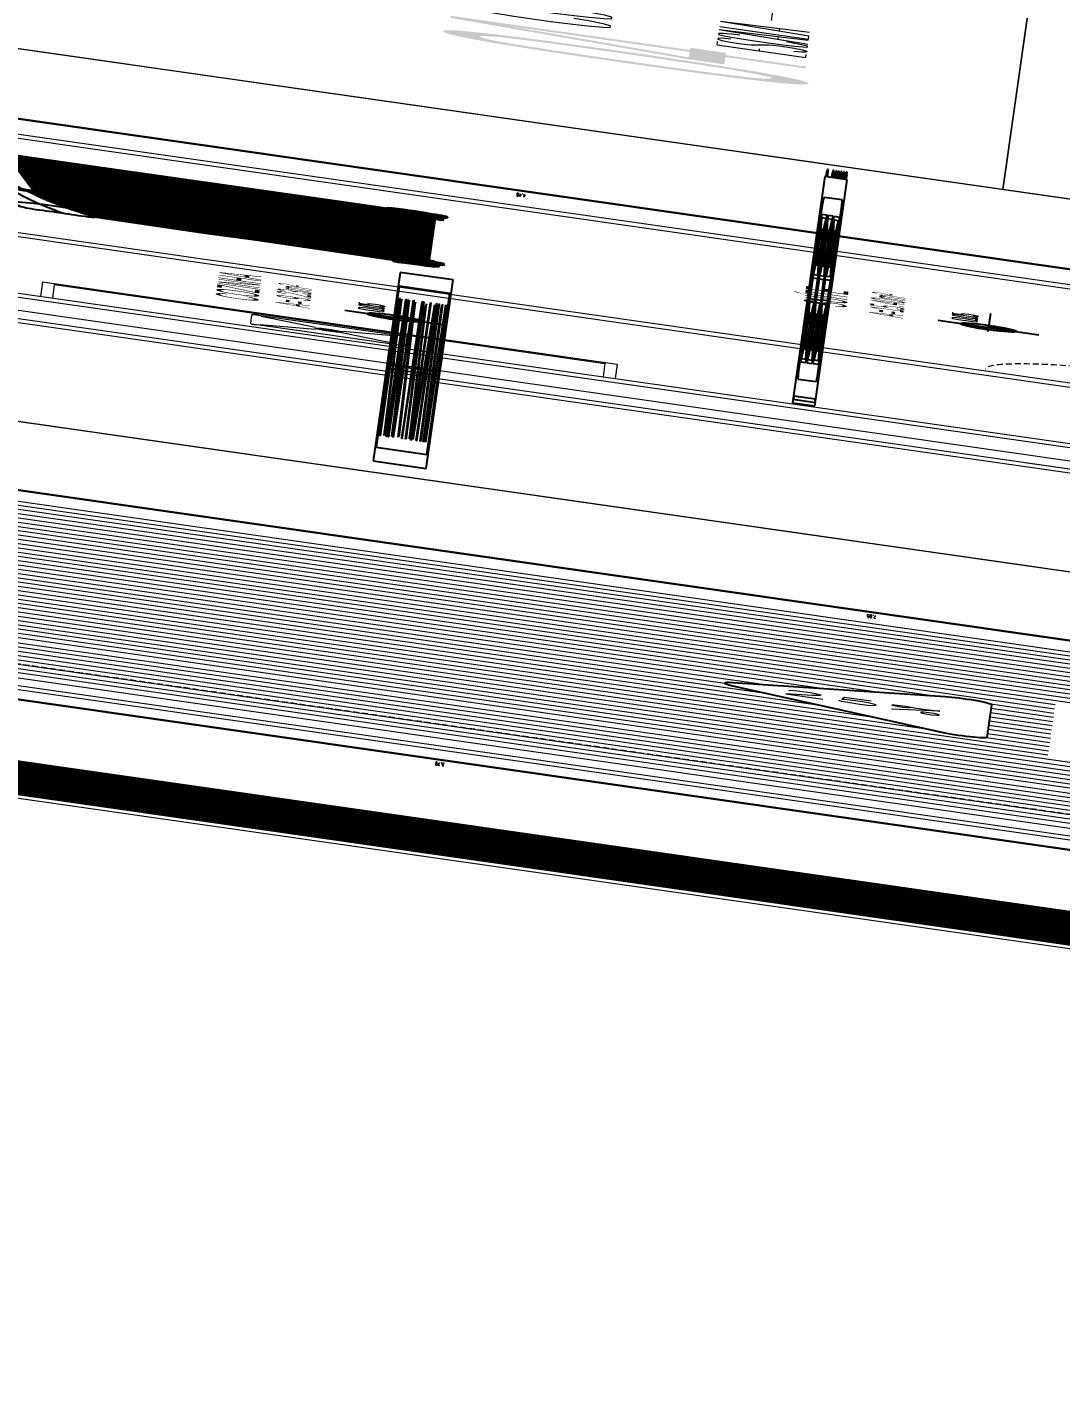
# Model space of a CAD drawing. Header units: millimetres. Extents: x -361192058 to 101130107379, y -14071650034 to 19218552450.
# Drawn here: x -134930.9 to -134753.4, y 43695.2 to 43928.4 of the extents above; entities that cross this region are included whole.
import ezdxf
from ezdxf.enums import TextEntityAlignment as Align

# ---------------------------------------------------------------- set-up
doc = ezdxf.new("R2010")
doc.units = ezdxf.units.MM
doc.header["$LTSCALE"] = 0.5
doc.linetypes.add('HIDDEN2', pattern=[0.1875, 0.125, -0.0625])
for name, color, linetype in [('02', 2, 'Continuous'), ('ARCO', 7, 'HIDDEN2'), ('DIVERSOS', 4, 'Continuous'), ('ESQUADRIAS', 3, 'Continuous'), ('HATCH', 8, 'Continuous'), ('MOBIL-I', 251, 'Continuous'), ('parede', 2, 'Continuous'), ('TEXTO2', 3, 'Continuous'), ('TXT_0', 7, 'Continuous')]:
    doc.layers.add(name, color=color, linetype=linetype)
for name, color, linetype, lineweight in [('E-TXT-G', 3, 'Continuous', 30), ('E-TXT-W', 7, 'Continuous', 15), ('E-TXT-Y', 2, 'Continuous', 40)]:
    doc.layers.add(name, color=color, linetype=linetype, lineweight=lineweight)
doc.styles.add('ADITIVOCAD', font='ROMANS.shx')
doc.styles.add('REG140', font='romans.shx', dxfattribs={"width": 0.8, "height": 0.35})
doc.styles.add('REG80', font='romans.shx', dxfattribs={"width": 0.8, "height": 0.1})
doc.styles.add('SANSSERIF', font='sas_____.pfb', dxfattribs={"height": 1})
doc.styles.add('SANSSERIF2', font='sanssb__.ttf', dxfattribs={"width": 0.8})
doc.styles.get("Standard").update_dxf_attribs({"font": 'txt.shx', "height": 0.12})
doc.dimstyles.new('ESCALA50', dxfattribs={"dimtxt": 0.1, "dimasz": 0.06, "dimexe": 0.18, "dimexo": 0.06, "dimgap": 0.1, "dimtad": 1, "dimzin": 4, "dimdsep": 46, "dimtxsty": 'Standard', "dimblk1": 'BOLA', "dimblk2": 'BOLA', "dimsah": 1, "dimcen": -0.06, "dimse1": 1, "dimse2": 1, "dimclrd": 7, "dimclrt": 3, "dimadec": 0, "dimazin": 0, "dimtfac": 1, "dimtix": 1, "dimtmove": 0, "dimatfit": 3, "dimldrblk": 'BOLA', "dimfxl": 0, "dimtolj": 1, "dimtzin": 4, "dimarcsym": 0})

# ---------------------------------------------------------------- blocks, each defined once
blk = doc.blocks.new('ADC_SETA3')
blk.add_lwpolyline([(-0.3034, 0), (0.3034, 0, 0.668179), (0.3317, 0.0683), (0.0283, 0.3746, 0.414214), (-0.0283, 0.3746), (-0.3317, 0.0683, 0.668179), (-0.3034, 0), (-0.3034, 0)], format="xyb")
blk = doc.blocks.new('BOLA')
for p, q in [((0, -1.435), (0, 1.435)), ((-1.435, 0), (1.435, 0))]:
    blk.add_line(p, q)
blk.add_circle((0, 0), 0.452)
blk = doc.blocks.new('*D852')
at = {"layer": 'Defpoints', "color": 0, "transparency": 16777216}
for p in [(4671.6614, 2434.243), (4672.2249, 2434.243), (4671.6614, 2427.193)]:
    blk.add_point(p, dxfattribs=at)
at = {"layer": 'DIVERSOS', "color": 7, "lineweight": -2, "transparency": 16777216}
blk.add_line((4672.2249, 2427.253), (4672.2249, 2434.183), dxfattribs=at)
at = {"layer": 'DIVERSOS', "color": 7, "lineweight": -2, "transparency": 16777216, "xscale": 0.06, "yscale": 0.06, "zscale": 0.06}
for p, rotation in [((4672.2249, 2434.243), 90), ((4672.2249, 2427.193), 270)]:
    blk.add_blockref('BOLA', p, dxfattribs=dict(at, rotation=rotation))
at = {"layer": 'DIVERSOS', "color": 3, "lineweight": 18, "transparency": 16777216, "insert": (4672.0649, 2430.718), "char_height": 0.12, "attachment_point": 5, "rotation": 90}
blk.add_mtext('\\A1;7.05', dxfattribs=at)
blk = doc.blocks.new('*D858')
at = {"layer": 'Defpoints', "color": 0, "transparency": 16777216}
for p in [(4664.4563, 2434.743), (4665.2614, 2434.743), (4665.2614, 2429.043)]:
    blk.add_point(p, dxfattribs=at)
at = {"layer": 'DIVERSOS', "color": 7, "lineweight": -2, "transparency": 16777216}
blk.add_line((4664.4563, 2429.103), (4664.4563, 2434.683), dxfattribs=at)
at = {"layer": 'DIVERSOS', "color": 7, "lineweight": -2, "transparency": 16777216, "xscale": 0.06, "yscale": 0.06, "zscale": 0.06}
for p, rotation in [((4664.4563, 2434.743), 90), ((4664.4563, 2429.043), 270)]:
    blk.add_blockref('BOLA', p, dxfattribs=dict(at, rotation=rotation))
at = {"layer": 'DIVERSOS', "color": 3, "lineweight": 18, "transparency": 16777216, "insert": (4664.2963, 2431.893), "char_height": 0.12, "attachment_point": 5, "rotation": 90}
blk.add_mtext('\\A1;5.70', dxfattribs=at)
blk = doc.blocks.new('IND_DES')
at = {"layer": 'E-TXT-W'}
blk.add_line((0.0269, -0.2428), (0.1984, -0.2428), dxfattribs=at)
at = {"layer": 'E-TXT-G', "style": 'REG80', "width": 0.8}
for s, p in [('ESCALA', (-0.4463, -0.2864)), ('1', (0.2426, -0.2864)), (':', (0.3988, -0.2706))]:
    blk.add_text(s, height=0.1, dxfattribs=at).set_placement(p)
blk.add_attdef('ESCALA', (0.4897, -0.2812), '', height=0.1, dxfattribs=at)
at = {"layer": 'E-TXT-W', "style": 'SANSSERIF2', "width": 0.6}
blk.add_attdef('00', text='', height=0.4, dxfattribs=at).set_placement((-0.7083, -0.2881), align=Align.CENTER)
at = {"layer": 'E-TXT-Y', "style": 'REG140', "width": 0.8}
for tag, p in [('PROJETO', (-0.4563, 0.1829)), ('DESENHO', (-0.4582, -0.0658))]:
    blk.add_attdef(tag, p, '', height=0.175, dxfattribs=at)
blk = doc.blocks.new('ADC_G_ROUPA1')
for p, q in [((2, 0.55), (0, 0.55)), ((0, 0.55), (0, 0)), ((2, 0), (2, 0.55)), ((1.96, 0.51), (0.04, 0.51)), ((0.04, 0.51), (0.04, 0.04)), ((0.1122, 0.078), (0.1615, 0.4749)), ((0.142, 0.0743), (0.1913, 0.4712)), ((0.1913, 0.4712), (0.1615, 0.4749)), ((0.2176, 0.473), (0.2475, 0.4754)), ((0.2176, 0.473), (0.2497, 0.0742)), ((0.2475, 0.4754), (0.2796, 0.0766)), ((0.3293, 0.472), (0.3591, 0.4752)), ((0.3293, 0.472), (0.3722, 0.0743)), ((0.3591, 0.4752), (0.402, 0.0775)), ((0.4817, 0.4754), (0.4537, 0.0764)), ((0.4817, 0.4754), (0.5116, 0.4733)), ((0.5116, 0.4733), (0.4837, 0.0743)), ((0.627, 0.4722), (0.5179, 0.0874)), ((0.627, 0.4722), (0.6559, 0.464)), ((0.6858, 0.475), (0.6858, 0.075)), ((0.6858, 0.475), (0.7158, 0.475)), ((0.7158, 0.475), (0.7158, 0.075)), ((0.7427, 0.4641), (0.7715, 0.4722)), ((0.7715, 0.4722), (0.8803, 0.0873)), ((0.8867, 0.4694), (0.9163, 0.4743)), ((0.9163, 0.4743), (0.9824, 0.0798)), ((1.0382, 0.4753), (1.0009, 0.077)), ((1.068, 0.4725), (1.0308, 0.0742)), ((1.0382, 0.4753), (1.068, 0.4725)), ((1.1662, 0.4641), (1.195, 0.4722)), ((1.195, 0.4722), (1.3038, 0.0873)), ((1.3701, 0.4753), (1.3328, 0.077)), ((1.3999, 0.4725), (1.3627, 0.0742)), ((1.3701, 0.4753), (1.3999, 0.4725)), ((1.4107, 0.4656), (1.4399, 0.4725)), ((1.4399, 0.4725), (1.5317, 0.0832)), ((1.5477, 0.475), (1.5477, 0.075)), ((1.5477, 0.475), (1.5777, 0.475)), ((1.5777, 0.475), (1.5777, 0.075)), ((1.619, 0.475), (1.619, 0.075)), ((1.619, 0.475), (1.649, 0.475)), ((1.649, 0.475), (1.649, 0.075)), ((1.7026, 0.4656), (1.7318, 0.4725)), ((1.7318, 0.4725), (1.8237, 0.0832)), ((1.8633, 0.475), (1.8633, 0.075)), ((1.8633, 0.475), (1.8933, 0.475)), ((1.8933, 0.475), (1.8933, 0.075)), ((1.96, 0.04), (1.96, 0.51)), ((0.6559, 0.464), (0.5468, 0.0792)), ((0.7427, 0.4641), (0.8514, 0.0791)), ((0.8867, 0.4694), (0.9528, 0.0749)), ((1.1662, 0.4641), (1.2749, 0.0791)), ((1.4107, 0.4656), (1.5025, 0.0763)), ((1.7026, 0.4656), (1.7945, 0.0763)), ((0.04, 0.28), (1.96, 0.28)), ((0.1511, 0.2898), (0.1474, 0.2601)), ((0.1511, 0.2898), (0.1561, 0.2892)), ((0.1561, 0.2892), (0.1524, 0.2595)), ((0.2449, 0.2894), (0.2499, 0.2898)), ((0.2473, 0.2597), (0.2449, 0.2894)), ((0.2523, 0.2601), (0.2499, 0.2898)), ((0.3616, 0.2893), (0.3665, 0.2898)), ((0.3648, 0.2596), (0.3616, 0.2893)), ((0.3697, 0.2601), (0.3665, 0.2898)), ((0.4791, 0.2601), (0.4812, 0.2899)), ((0.4812, 0.2899), (0.4862, 0.2895)), ((0.4841, 0.2597), (0.4862, 0.2895)), ((0.5804, 0.262), (0.5885, 0.2907)), ((0.5852, 0.2606), (0.5933, 0.2893)), ((0.5885, 0.2907), (0.5933, 0.2893)), ((0.6983, 0.26), (0.6983, 0.2899)), ((0.6983, 0.2899), (0.7033, 0.2899)), ((0.7033, 0.26), (0.7033, 0.2899)), ((0.805, 0.2893), (0.8098, 0.2907)), ((0.8131, 0.2606), (0.805, 0.2893)), ((0.818, 0.2619), (0.8098, 0.2907)), ((0.9296, 0.2889), (0.9346, 0.2897)), ((0.9346, 0.2594), (0.9296, 0.2889)), ((0.9395, 0.2602), (0.9346, 0.2897)), ((1.0306, 0.2601), (1.0334, 0.2898)), ((1.0334, 0.2898), (1.0384, 0.2894)), ((1.0356, 0.2596), (1.0384, 0.2894)), ((1.2285, 0.2893), (1.2333, 0.2907)), ((1.2366, 0.2606), (1.2285, 0.2893)), ((1.2415, 0.2619), (1.2333, 0.2907)), ((1.3625, 0.2601), (1.3653, 0.2898)), ((1.3653, 0.2898), (1.3703, 0.2894)), ((1.3675, 0.2596), (1.3703, 0.2894)), ((1.4653, 0.2883), (1.4702, 0.2895)), ((1.4722, 0.2593), (1.4653, 0.2883)), ((1.4771, 0.2604), (1.4702, 0.2895)), ((1.5602, 0.26), (1.5602, 0.2899)), ((1.5602, 0.2899), (1.5652, 0.2899)), ((1.5652, 0.26), (1.5652, 0.2899)), ((1.6315, 0.26), (1.6315, 0.2899)), ((1.6315, 0.2899), (1.6365, 0.2899)), ((1.6365, 0.26), (1.6365, 0.2899)), ((1.7573, 0.2883), (1.7622, 0.2895)), ((1.7642, 0.2593), (1.7573, 0.2883)), ((1.769, 0.2604), (1.7622, 0.2895)), ((1.8758, 0.26), (1.8758, 0.2899)), ((1.8758, 0.2899), (1.8808, 0.2899)), ((1.8808, 0.26), (1.8808, 0.2899)), ((0.04, 0.27), (1.96, 0.27)), ((0.1524, 0.2595), (0.1474, 0.2601)), ((0.2523, 0.2601), (0.2473, 0.2597)), ((0.3697, 0.2601), (0.3648, 0.2596)), ((0.4841, 0.2597), (0.4791, 0.2601)), ((0.5852, 0.2606), (0.5804, 0.262)), ((0.7033, 0.26), (0.6983, 0.26)), ((0.818, 0.2619), (0.8131, 0.2606)), ((0.9395, 0.2602), (0.9346, 0.2594)), ((1.0356, 0.2596), (1.0306, 0.2601)), ((1.2415, 0.2619), (1.2366, 0.2606)), ((1.3675, 0.2596), (1.3625, 0.2601)), ((1.4771, 0.2604), (1.4722, 0.2593)), ((1.5652, 0.26), (1.5602, 0.26)), ((1.6365, 0.26), (1.6315, 0.26)), ((1.769, 0.2604), (1.7642, 0.2593)), ((1.8808, 0.26), (1.8758, 0.26)), ((0.5179, 0.0874), (0.5468, 0.0792)), ((0.8514, 0.0791), (0.8803, 0.0873)), ((0.9528, 0.0749), (0.9824, 0.0798)), ((1.2749, 0.0791), (1.3038, 0.0873)), ((1.5025, 0.0763), (1.5317, 0.0832)), ((1.7945, 0.0763), (1.8237, 0.0832)), ((0.04, 0.04), (1.96, 0.04)), ((0.142, 0.0743), (0.1122, 0.078)), ((0.2497, 0.0742), (0.2796, 0.0766)), ((0.3722, 0.0743), (0.402, 0.0775)), ((0.4537, 0.0764), (0.4837, 0.0743)), ((0.6858, 0.075), (0.7158, 0.075)), ((1.0009, 0.077), (1.0308, 0.0742)), ((1.3328, 0.077), (1.3627, 0.0742)), ((1.5477, 0.075), (1.5777, 0.075)), ((1.619, 0.075), (1.649, 0.075)), ((1.8633, 0.075), (1.8933, 0.075)), ((0, 0), (2, 0))]:
    blk.add_line(p, q)
blk = doc.blocks.new('A2')
at = {"color": 8}
for p, q in [((0.495, -2), (0.495, -0.7582)), ((0.545, -2), (0.545, -0.7544)), ((0.595, -2), (0.595, -0.7505)), ((0.645, -2), (0.645, -0.7467)), ((0.695, -2), (0.695, -0.7429)), ((0.745, -2), (0.745, -0.7391)), ((0.795, -1.985), (0.795, -0.7352)), ((0.845, -2.0217), (0.845, -0.7314)), ((0.895, -2.027), (0.895, -0.7276)), ((-0.005, -2), (-0.005, -0.7964)), ((0.045, -2), (0.045, -0.7926)), ((0.095, -2), (0.095, -0.7888)), ((0.145, -2), (0.145, -0.7849)), ((0.195, -2), (0.195, -0.7811)), ((0.245, -2), (0.245, -0.7773)), ((0.295, -2), (0.295, -0.7735)), ((0.345, -2), (0.345, -0.7697)), ((0.395, -2), (0.395, -0.7658)), ((0.445, -2), (0.445, -0.762)), ((0.945, -2.0358), (0.945, -0.7964)), ((-0.455, -2), (-0.455, -0.8308)), ((-0.43, -1.1361), (-0.43, -0.8308)), ((-0.405, -2), (-0.405, -0.827)), ((-0.38, -1.0514), (-0.38, -0.827)), ((-0.355, -2), (-0.355, -0.8232)), ((-0.33, -0.9891), (-0.33, -0.8232)), ((-0.305, -2), (-0.305, -0.8194)), ((-0.28, -0.9404), (-0.28, -0.8194)), ((-0.255, -2), (-0.255, -0.8155)), ((-0.23, -0.9011), (-0.23, -0.8155)), ((-0.205, -2), (-0.205, -0.8117)), ((-0.18, -0.8694), (-0.18, -0.8117)), ((-0.155, -2), (-0.155, -0.8079)), ((-0.13, -0.8438), (-0.13, -0.8079)), ((-0.105, -2), (-0.105, -0.8041)), ((-0.08, -0.8236), (-0.08, -0.8041)), ((-0.055, -2), (-0.055, -0.8002)), ((-0.605, -2), (-0.605, -0.8716)), ((-0.58, -2), (-0.58, -0.8716)), ((-0.555, -2), (-0.555, -0.8566)), ((-0.53, -2), (-0.53, -0.8566)), ((-0.505, -2), (-0.505, -0.8429)), ((-0.48, -1.283), (-0.48, -0.8429)), ((-0.705, -2), (-0.705, -0.9051)), ((-0.68, -2), (-0.68, -0.9051)), ((-0.655, -2), (-0.655, -0.8877)), ((-0.63, -2), (-0.63, -0.8877)), ((-0.805, -2.015), (-0.805, -0.9438)), ((-0.78, -2.015), (-0.78, -0.9438)), ((-0.755, -2), (-0.755, -0.9238)), ((-0.73, -2), (-0.73, -0.9238)), ((-0.93, -2.0331), (-0.93, -0.988)), ((-0.905, -2.0331), (-0.905, -0.988)), ((-0.88, -2.0331), (-0.88, -0.988)), ((-0.855, -2.0453), (-0.855, -0.9652)), ((-0.83, -2.0453), (-0.83, -0.9652)), ((-0.955, -2.0331), (-0.955, -1.2363)), ((-0.48, -2), (-0.48, -1.5323)), ((-0.43, -2), (-0.43, -1.6792)), ((-0.38, -2), (-0.38, -1.7639)), ((-0.33, -2), (-0.33, -1.8261)), ((-0.28, -2), (-0.28, -1.8749)), ((-0.23, -2), (-0.23, -1.9142)), ((-0.18, -2), (-0.18, -1.9459)), ((-0.13, -2), (-0.13, -1.9715)), ((-0.08, -2), (-0.08, -1.9917))]:
    blk.add_line(p, q, dxfattribs=at)
blk.add_lwpolyline([(-0.95, -0.7864), (-0.95, 0), (0.95, 0), (0.95, -0.5116)])
for points in [[(-0.4937, -0.1271, 0.14715), (-0.7437, -0.1021, 0.124017), (-0.6737, -0.3221, 8.542003)], [(-0.1887, -0.3771, 0.115099), (-0.1437, -0.1071, 0.202892), (-0.5437, -0.1421, 4.019894)], [(0.3563, -0.1271, 0.14715), (0.1063, -0.1021, 0.124017), (0.1763, -0.3221, 8.542003)], [(0.6613, -0.3771, 0.115099), (0.7063, -0.1071, 0.202892), (0.3063, -0.1421, 4.019894)], [(-0.6937, -0.2771, 0.09902), (-0.7437, -0.5021, 0.169064), (-0.4337, -0.3971, -0.343387)], [(0.1563, -0.2771, 0.09902), (0.1063, -0.5021, 0.169064), (0.4163, -0.3971, -0.343387)], [(-0.5537, -0.4521, 0.112206), (-0.1437, -0.5021, 0.070755), (-0.2037, -0.2971, -1.551943)], [(0.2963, -0.4521, 0.112206), (0.7063, -0.5021, 0.070755), (0.6463, -0.2971, -1.551943)], [(-0.2692, -0.7939, 0.075988), (-0.9427, -1.0061, -0.502824), (-0.9784, -0.9878, -0.142549), (-0.9692, -0.9109, -0.066811), (-0.981, -0.8335, -0.328343), (-0.9467, -0.7851), (-0.4192, -0.6109, -0.025749), (0.9573, -0.5114, -0.334099), (0.9818, -0.5287, -0.185174), (0.975, -0.6509, -0.187316), (0.982, -0.7142, -0.311124), (0.9734, -0.7216), (-0.4842, -0.8331)], [(-0.9427, -1.0061), (-0.96, -1.33), (-0.95, -1.485), (-0.955, -1.755), (-0.97, -1.89), (-0.975, -1.915, -1.132782), (-0.99, -1.91, 0.98261), (-1.01, -1.9, 0.32203), (-1.005, -1.935), (-1.005, -1.975, 0.439902), (-0.945, -2.03, -0.126697), (-0.885, -2.04, 0.376451), (-0.805, -2.015, -0.344872), (-0.765, -2), (0.755, -2, 0.181335), (0.795, -1.985, -0.809524), (0.815, -2, 0.220339), (0.815, -2.025), (0.86, -2.02), (0.935, -2.035, 0.501823), (0.985, -1.99, 0.315909), (0.975, -1.855, 0.473766), (0.97, -1.855, -0.12128), (0.95, -1.87), (0.955, -1.72), (0.95, -1.4), (0.955, -1.225), (0.9441, -0.7247)]]:
    blk.add_lwpolyline(points, format="xyb")
for points in [[(-0.4387, -0.4771, -0.804152), (-0.4937, -0.2571, -0.132344), (-0.1487, -0.1321, -0.042249)], [(0.4113, -0.4771, -0.804152), (0.3563, -0.2571, -0.132344), (0.7013, -0.1321, -0.042249)], [(0.4402, -0.5463, -0.26737), (0.4937, -0.7722, -7.474594)], [(0.6742, -0.5256, -0.289881), (0.7012, -0.7503, 10.034941)], [(-0.414, -0.61, -0.337543), (-0.3491, -0.8188, -6.119059)], [(-0.3702, -0.6025, -0.348871), (-0.2917, -0.8128, -6.119059)], [(-0.4161, -0.8227, -0.081114), (0.9793, -0.655, -24.776446)], [(-0.9692, -0.9109, -0.10864), (0.4143, -0.7327, -11.759975)], [(-0.8449, -0.7515, -0.424879), (-0.772, -0.9305, 6.281867)], [(-0.055, -2, -0.838761), (0.095, -0.7888, -0.295511)]]:
    blk.add_lwpolyline(points, format="xyb", dxfattribs=at)
blk = doc.blocks.new('Adc_nivelpl')
h = blk.add_hatch()
h.set_pattern_fill('_U', color=256, scale=0.005, angle=45, style=0, double=1)
h.set_pattern_definition([(45, (-5.8772514, -3.5161936), (-0.003535534, 0.003535534), []), (135, (-5.8772514, -3.5161936), (-0.003535534, -0.003535534), [])])
h.paths.add_polyline_path([(0.1954, -0.0865, 0.414214), (0.0865, -0.1954), (0.1954, -0.1954)])
h.paths.add_polyline_path([(0.1954, -0.1954), (0.1954, -0.3043, 0.414214), (0.3043, -0.1954)])
for p, q in [((0.1954, 0), (0.1954, -0.3908)), ((0.8958, -0.1954), (0, -0.1954))]:
    blk.add_line(p, q)
blk.add_circle((0.1954, -0.1954), 0.1089)
at = {"flags": 8}
blk.add_attdef('NIVEL', (0.3642, -0.1501), '', height=0.1, dxfattribs=at)
blk = doc.blocks.new('ADC_MCOZ_19')
for p, q in [((-0.425, 0), (-0.425, -0.66)), ((0.425, 0), (-0.425, 0)), ((0.425, -0.66), (0.425, 0)), ((0.425, -0.01), (-0.425, -0.01)), ((-0.405, -0.01), (-0.405, -0.02)), ((0.405, -0.02), (-0.405, -0.02)), ((0.405, -0.02), (0.405, -0.01)), ((0.3416, -0.07), (-0.3416, -0.07)), ((-0.365, -0.0934), (-0.365, -0.5766)), ((0.365, -0.5766), (0.365, -0.0934)), ((-0.3382, -0.55), (-0.3382, -0.12)), ((-0.3382, -0.12), (-0.1382, -0.12)), ((-0.3282, -0.2885), (-0.3282, -0.1365)), ((-0.3282, -0.1365), (-0.271, -0.1919)), ((-0.3203, -0.13), (-0.2648, -0.184)), ((-0.3203, -0.13), (-0.156, -0.13)), ((-0.156, -0.13), (-0.2132, -0.1854)), ((-0.1482, -0.1365), (-0.2074, -0.1936)), ((-0.1482, -0.1365), (-0.1482, -0.2885)), ((-0.1382, -0.12), (-0.1382, -0.55)), ((-0.1, -0.12), (-0.1, -0.55)), ((0.1, -0.12), (-0.1, -0.12)), ((-0.09, -0.1365), (-0.09, -0.2885)), ((-0.09, -0.1365), (-0.0308, -0.1936)), ((-0.0821, -0.13), (-0.025, -0.1854)), ((0.0821, -0.13), (-0.0821, -0.13)), ((0.0821, -0.13), (0.0267, -0.184)), ((0.09, -0.1365), (0.0329, -0.1919)), ((0.09, -0.2885), (0.09, -0.1365)), ((0.1, -0.55), (0.1, -0.12)), ((0.1382, -0.12), (0.1382, -0.55)), ((0.3382, -0.12), (0.1382, -0.12)), ((0.1482, -0.1365), (0.2074, -0.1936)), ((0.1482, -0.1365), (0.1482, -0.2885)), ((0.156, -0.13), (0.2132, -0.1854)), ((0.3203, -0.13), (0.156, -0.13)), ((0.3203, -0.13), (0.2648, -0.184)), ((0.3282, -0.1365), (0.271, -0.1919)), ((0.3282, -0.2885), (0.3282, -0.1365)), ((0.3382, -0.55), (0.3382, -0.12)), ((-0.2692, -0.2316), (-0.3282, -0.2885)), ((-0.2091, -0.23), (-0.1482, -0.2885)), ((-0.0291, -0.23), (-0.09, -0.2885)), ((0.031, -0.2316), (0.09, -0.2885)), ((0.2091, -0.23), (0.1482, -0.2885)), ((0.2692, -0.2316), (0.3282, -0.2885)), ((-0.2622, -0.2389), (-0.3203, -0.295)), ((-0.2156, -0.2376), (-0.156, -0.295)), ((-0.0226, -0.2376), (-0.0821, -0.295)), ((0.0241, -0.2389), (0.0821, -0.295)), ((0.2156, -0.2376), (0.156, -0.295)), ((0.2622, -0.2389), (0.3203, -0.295)), ((-0.3282, -0.305), (-0.1482, -0.305)), ((-0.3282, -0.365), (-0.3282, -0.305)), ((-0.156, -0.295), (-0.3203, -0.295)), ((-0.1482, -0.305), (-0.1482, -0.365)), ((0.09, -0.305), (-0.09, -0.305)), ((-0.09, -0.305), (-0.09, -0.365)), ((-0.0821, -0.295), (0.0821, -0.295)), ((0.09, -0.365), (0.09, -0.305)), ((0.1482, -0.305), (0.1482, -0.365)), ((0.3282, -0.305), (0.1482, -0.305)), ((0.156, -0.295), (0.3203, -0.295)), ((0.3282, -0.365), (0.3282, -0.305)), ((-0.3282, -0.365), (-0.1482, -0.365)), ((-0.3282, -0.3815), (-0.271, -0.4369)), ((-0.3282, -0.5335), (-0.3282, -0.3815)), ((-0.3203, -0.375), (-0.2648, -0.429)), ((-0.3203, -0.375), (-0.156, -0.375)), ((-0.156, -0.375), (-0.2132, -0.4304)), ((-0.1482, -0.3815), (-0.2074, -0.4386)), ((-0.1482, -0.3815), (-0.1482, -0.5335)), ((0.09, -0.365), (-0.09, -0.365)), ((-0.09, -0.3815), (-0.0308, -0.4386)), ((-0.09, -0.3815), (-0.09, -0.5335)), ((0.0821, -0.375), (-0.0821, -0.375)), ((-0.0821, -0.375), (-0.025, -0.4304)), ((0.0821, -0.375), (0.0267, -0.429)), ((0.09, -0.3815), (0.0329, -0.4369)), ((0.09, -0.5335), (0.09, -0.3815)), ((0.3282, -0.365), (0.1482, -0.365)), ((0.1482, -0.3815), (0.1482, -0.5335)), ((0.1482, -0.3815), (0.2074, -0.4386)), ((0.156, -0.375), (0.2132, -0.4304)), ((0.3203, -0.375), (0.156, -0.375)), ((0.3203, -0.375), (0.2648, -0.429)), ((0.3282, -0.3815), (0.271, -0.4369)), ((0.3282, -0.5335), (0.3282, -0.3815)), ((-0.2692, -0.4766), (-0.3282, -0.5335)), ((-0.2622, -0.4839), (-0.3203, -0.54)), ((-0.2156, -0.4826), (-0.156, -0.54)), ((-0.2091, -0.475), (-0.1482, -0.5335)), ((-0.0291, -0.475), (-0.09, -0.5335)), ((-0.0226, -0.4826), (-0.0821, -0.54)), ((0.0241, -0.4839), (0.0821, -0.54)), ((0.031, -0.4766), (0.09, -0.5335)), ((0.2091, -0.475), (0.1482, -0.5335)), ((0.2156, -0.4826), (0.156, -0.54)), ((0.2622, -0.4839), (0.3203, -0.54)), ((0.2692, -0.4766), (0.3282, -0.5335)), ((-0.156, -0.54), (-0.3203, -0.54)), ((-0.0821, -0.54), (0.0821, -0.54)), ((0.156, -0.54), (0.3203, -0.54)), ((-0.1382, -0.55), (-0.3382, -0.55)), ((-0.1, -0.55), (0.1, -0.55)), ((0.1382, -0.55), (0.3382, -0.55)), ((-0.3416, -0.6), (0.3416, -0.6)), ((-0.425, -0.66), (0.425, -0.66)), ((-0.3899, -0.66), (-0.3899, -0.674)), ((-0.3409, -0.66), (-0.3409, -0.674)), ((-0.2899, -0.66), (-0.2899, -0.674)), ((-0.2409, -0.66), (-0.2409, -0.674)), ((-0.1899, -0.66), (-0.1899, -0.674)), ((-0.1409, -0.66), (-0.1409, -0.674)), ((-0.0899, -0.66), (-0.0899, -0.674)), ((-0.0409, -0.66), (-0.0409, -0.674)), ((0.0101, -0.66), (0.0101, -0.674)), ((0.0591, -0.66), (0.0591, -0.674)), ((0.1101, -0.66), (0.1101, -0.674)), ((0.1591, -0.66), (0.1591, -0.674)), ((0.3241, -0.66), (0.3241, -0.674)), ((0.3731, -0.66), (0.3731, -0.674)), ((-0.3899, -0.674), (-0.3829, -0.674)), ((-0.3829, -0.674), (-0.3829, -0.681)), ((-0.3829, -0.681), (-0.3479, -0.681)), ((-0.3479, -0.674), (-0.3479, -0.681)), ((-0.3479, -0.674), (-0.3409, -0.674)), ((-0.2899, -0.674), (-0.2829, -0.674)), ((-0.2829, -0.674), (-0.2829, -0.681)), ((-0.2829, -0.681), (-0.2479, -0.681)), ((-0.2479, -0.674), (-0.2479, -0.681)), ((-0.2479, -0.674), (-0.2409, -0.674)), ((-0.1899, -0.674), (-0.1829, -0.674)), ((-0.1829, -0.674), (-0.1829, -0.681)), ((-0.1829, -0.681), (-0.1479, -0.681)), ((-0.1479, -0.674), (-0.1479, -0.681)), ((-0.1479, -0.674), (-0.1409, -0.674)), ((-0.0899, -0.674), (-0.0829, -0.674)), ((-0.0829, -0.674), (-0.0829, -0.681)), ((-0.0829, -0.681), (-0.0479, -0.681)), ((-0.0479, -0.674), (-0.0479, -0.681)), ((-0.0479, -0.674), (-0.0409, -0.674)), ((0.0101, -0.674), (0.0171, -0.674)), ((0.0171, -0.674), (0.0171, -0.681)), ((0.0171, -0.681), (0.0521, -0.681)), ((0.0521, -0.674), (0.0521, -0.681)), ((0.0521, -0.674), (0.0591, -0.674)), ((0.1101, -0.674), (0.1171, -0.674)), ((0.1171, -0.674), (0.1171, -0.681)), ((0.1171, -0.681), (0.1521, -0.681)), ((0.1521, -0.674), (0.1521, -0.681)), ((0.1521, -0.674), (0.1591, -0.674)), ((0.3241, -0.674), (0.3311, -0.674)), ((0.3311, -0.674), (0.3311, -0.681)), ((0.3311, -0.681), (0.3661, -0.681)), ((0.3661, -0.674), (0.3661, -0.681)), ((0.3661, -0.674), (0.3731, -0.674))]:
    blk.add_line(p, q)
for centre, radius, start, end in [((-0.3416, -0.0934), 0.0234, 90, 180), ((0.3416, -0.0934), 0.0234, 360, 90), ((-0.2397, -0.2103), 0.0525, 146.7284, 216.956), ((-0.2397, -0.2103), 0.0442, 147.9107, 216.4727), ((-0.2397, -0.2103), 0.0525, 42.0892, 135.793), ((-0.2397, -0.2103), 0.0364, 133.7108, 149.5156), ((-0.2397, -0.2103), 0.0442, 42.5726, 134.909), ((-0.2397, -0.2103), 0.0364, 27.382, 43.227), ((-0.2397, -0.2103), 0.0442, 326.0457, 29.5488), ((-0.2397, -0.2103), 0.0525, 325.1618, 31.1407), ((0.0015, -0.2103), 0.0525, 148.8593, 214.8382), ((0.0015, -0.2103), 0.0442, 150.4512, 213.9543), ((0.0015, -0.2103), 0.0525, 44.207, 137.9108), ((0.0015, -0.2103), 0.0442, 45.091, 137.4274), ((0.0015, -0.2103), 0.0364, 136.773, 152.618), ((0.0015, -0.2103), 0.0364, 30.4844, 46.2892), ((0.0015, -0.2103), 0.0442, 323.5273, 32.0893), ((0.0015, -0.2103), 0.0525, 323.044, 33.2716), ((0.2397, -0.2103), 0.0525, 148.8593, 214.8382), ((0.2397, -0.2103), 0.0442, 150.4512, 213.9543), ((0.2397, -0.2103), 0.0525, 44.207, 137.9108), ((0.2397, -0.2103), 0.0442, 45.091, 137.4274), ((0.2397, -0.2103), 0.0364, 136.773, 152.618), ((0.2397, -0.2103), 0.0364, 30.4844, 46.2892), ((0.2397, -0.2103), 0.0442, 323.5273, 32.0893), ((0.2397, -0.2103), 0.0525, 323.044, 33.2716), ((-0.2397, -0.2103), 0.0364, 215.8183, 231.6632), ((-0.2397, -0.2103), 0.0364, 311.4391, 327.244), ((0.0015, -0.2103), 0.0364, 212.756, 228.5609), ((0.0015, -0.2103), 0.0364, 308.3368, 324.1817), ((0.2397, -0.2103), 0.0364, 212.756, 228.5609), ((0.2397, -0.2103), 0.0364, 308.3368, 324.1817), ((-0.2397, -0.2103), 0.0525, 227.9045, 314.2264), ((-0.2397, -0.2103), 0.0442, 229.4965, 313.0441), ((0.0015, -0.2103), 0.0525, 225.7736, 312.0955), ((0.0015, -0.2103), 0.0442, 226.9559, 310.5035), ((0.2397, -0.2103), 0.0525, 225.7736, 312.0955), ((0.2397, -0.2103), 0.0442, 226.9559, 310.5035), ((-0.2397, -0.4553), 0.0525, 146.7284, 216.956), ((-0.2397, -0.4553), 0.0442, 147.9107, 216.4727), ((-0.2397, -0.4553), 0.0525, 42.0892, 135.793), ((-0.2397, -0.4553), 0.0364, 133.7108, 149.5156), ((-0.2397, -0.4553), 0.0442, 42.5726, 134.909), ((-0.2397, -0.4553), 0.0364, 27.382, 43.227), ((-0.2397, -0.4553), 0.0525, 325.1618, 31.1407), ((0.0015, -0.4553), 0.0525, 148.8593, 214.8382), ((0.0015, -0.4553), 0.0525, 44.207, 137.9108), ((0.0015, -0.4553), 0.0442, 45.091, 137.4274), ((0.0015, -0.4553), 0.0364, 136.773, 152.618), ((0.0015, -0.4553), 0.0364, 30.4844, 46.2892), ((0.0015, -0.4553), 0.0442, 323.5273, 32.0893), ((0.0015, -0.4553), 0.0525, 323.044, 33.2716), ((0.2397, -0.4553), 0.0525, 148.8593, 214.8382), ((0.2397, -0.4553), 0.0525, 44.207, 137.9108), ((0.2397, -0.4553), 0.0442, 45.091, 137.4274), ((0.2397, -0.4553), 0.0364, 136.773, 152.618), ((0.2397, -0.4553), 0.0364, 30.4844, 46.2892), ((0.2397, -0.4553), 0.0442, 323.5273, 32.0893), ((0.2397, -0.4553), 0.0525, 323.044, 33.2716), ((-0.2397, -0.4553), 0.0442, 326.0457, 29.5488), ((0.0015, -0.4553), 0.0442, 150.4512, 213.9543), ((0.2397, -0.4553), 0.0442, 150.4512, 213.9543), ((-0.2397, -0.4553), 0.0525, 227.9045, 314.2264), ((-0.2397, -0.4553), 0.0364, 215.8183, 231.6632), ((-0.2397, -0.4553), 0.0442, 229.4965, 313.0441), ((-0.2397, -0.4553), 0.0364, 311.4391, 327.244), ((0.0015, -0.4553), 0.0525, 225.7736, 312.0955), ((0.0015, -0.4553), 0.0364, 212.756, 228.5609), ((0.0015, -0.4553), 0.0442, 226.9559, 310.5035), ((0.0015, -0.4553), 0.0364, 308.3368, 324.1817), ((0.2397, -0.4553), 0.0525, 225.7736, 312.0955), ((0.2397, -0.4553), 0.0364, 212.756, 228.5609), ((0.2397, -0.4553), 0.0442, 226.9559, 310.5035), ((0.2397, -0.4553), 0.0364, 308.3368, 324.1817), ((-0.3416, -0.5766), 0.0234, 180, 270), ((0.3416, -0.5766), 0.0234, 270, 360)]:
    blk.add_arc(centre, radius, start, end)
blk = doc.blocks.new('*D1622')
at = {"layer": 'Defpoints', "color": 0, "transparency": 16777216}
for p in [(4685.2878, 2434.093), (4685.2878, 2429.693), (4686.0054, 2429.693)]:
    blk.add_point(p, dxfattribs=at)
at = {"layer": 'DIVERSOS', "color": 7, "lineweight": -2, "transparency": 16777216}
blk.add_line((4686.0054, 2434.033), (4686.0054, 2429.753), dxfattribs=at)
at = {"layer": 'DIVERSOS', "color": 7, "lineweight": -2, "transparency": 16777216, "xscale": 0.06, "yscale": 0.06, "zscale": 0.06}
for p, rotation in [((4686.0054, 2434.093), 90), ((4686.0054, 2429.693), 270)]:
    blk.add_blockref('BOLA', p, dxfattribs=dict(at, rotation=rotation))
at = {"layer": 'DIVERSOS', "color": 3, "lineweight": 18, "transparency": 16777216, "insert": (4685.8454, 2431.893), "char_height": 0.12, "attachment_point": 5, "rotation": 90}
blk.add_mtext('\\A1;4.40', dxfattribs=at)
blk = doc.blocks.new('*D1640')
at = {"layer": 'Defpoints', "color": 0, "transparency": 16777216}
for p in [(4678.5878, 2430.343), (4680.1378, 2429.543), (4678.5878, 2429.146)]:
    blk.add_point(p, dxfattribs=at)
at = {"layer": 'DIVERSOS', "color": 7, "lineweight": -2, "transparency": 16777216}
blk.add_line((4680.0778, 2429.146), (4678.6478, 2429.146), dxfattribs=at)
at = {"layer": 'DIVERSOS', "color": 7, "lineweight": -2, "transparency": 16777216, "xscale": 0.06, "yscale": 0.06, "zscale": 0.06, "rotation": 180}
blk.add_blockref('BOLA', (4678.5878, 2429.146), dxfattribs=at)
at = {"layer": 'DIVERSOS', "color": 7, "lineweight": -2, "transparency": 16777216, "xscale": 0.06, "yscale": 0.06, "zscale": 0.06}
blk.add_blockref('BOLA', (4680.1378, 2429.146), dxfattribs=at)
at = {"layer": 'DIVERSOS', "color": 3, "lineweight": 18, "transparency": 16777216, "insert": (4679.3628, 2429.306), "char_height": 0.12, "attachment_point": 5}
blk.add_mtext('\\A1;1.55', dxfattribs=at)
blk = doc.blocks.new('APROVADO QUADRA 21.2 MBVII')
at = {"layer": '02', "color": 3, "lineweight": 18}
blk.add_line((4665.2614, 2434.743), (4665.2614, 2429.043), dxfattribs=at)
at = {"layer": '02', "color": 8, "lineweight": 18}
blk.add_line((4678.8878, 2428.943), (4678.8878, 2434.743), dxfattribs=at)
at = {"layer": '02', "color": 0, "linetype": 'HIDDEN2', "lineweight": 18}
blk.add_line((4665.7713, 2429.543), (4665.7713, 2434.243), dxfattribs=at)
at = {"layer": '02', "color": 2, "lineweight": 18}
for p, q in [((4679.3878, 2434.243), (4679.3878, 2429.543)), ((4679.5378, 2434.093), (4679.5378, 2429.693)), ((4681.6378, 2434.093), (4681.6378, 2429.543)), ((4681.7878, 2434.093), (4681.7878, 2429.543))]:
    blk.add_line(p, q, dxfattribs=at)
at = {"layer": '02', "color": 0, "lineweight": 18}
blk.add_line((4681.7878, 2434.093), (4681.7878, 2429.543), dxfattribs=at)
at = {"layer": '02', "lineweight": 18}
for points in [[(4660.7948, 2395.8901), (4721.9948, 2395.8901), (4721.9948, 2440.4401), (4660.7948, 2440.4401)], [(4661.5448, 2439.6901), (4674.7804, 2439.6901), (4674.7804, 2405.9015), (4661.5448, 2405.9015)], [(4688.619, 2439.7183), (4674.7804, 2439.7183), (4674.7804, 2405.9015), (4688.619, 2405.9015)], [(4688.619, 2439.6901), (4701.1365, 2439.6901), (4701.1365, 2430.5177), (4688.619, 2430.5177)], [(4688.619, 2430.5177), (4701.139, 2430.5177), (4701.139, 2422.0652), (4688.619, 2422.0652)]]:
    blk.add_lwpolyline(points, close=True, dxfattribs=at)
at = {"layer": '02', "lineweight": 18, "const_width": 0.1}
blk.add_lwpolyline([(4661.5448, 2396.6401), (4721.2448, 2396.6401), (4721.2448, 2439.6901), (4661.5448, 2439.6901)], close=True, dxfattribs=at)
at = {"layer": 'ARCO', "lineweight": 18}
blk.add_arc((4681.8508, 2429.693), 0.8, 360, 90, dxfattribs=at)
at = {"layer": 'DIVERSOS', "lineweight": 18}
for p, q in [((4664.8114, 2412.393), (4664.8114, 2434.993)), ((4664.9614, 2412.893), (4664.9614, 2434.993))]:
    blk.add_line(p, q, dxfattribs=at)
at = {"layer": 'ESQUADRIAS', "lineweight": 18}
blk.add_line((4671.6614, 2434.993), (4671.6614, 2427.993), dxfattribs=at)
at = {"layer": 'ESQUADRIAS', "color": 3, "lineweight": 18}
blk.add_line((4671.8114, 2434.993), (4671.8114, 2419.993), dxfattribs=at)
at = {"layer": 'HATCH', "lineweight": 18}
for p, q in [((4665.4376, 2429.043), (4665.4376, 2434.743)), ((4666.7401, 2422.743), (4666.7401, 2434.743)), ((4666.8989, 2422.743), (4666.8989, 2434.743)), ((4667.0576, 2422.743), (4667.0576, 2434.743)), ((4667.2164, 2422.743), (4667.2164, 2434.743)), ((4667.3751, 2422.743), (4667.3751, 2434.743)), ((4667.5339, 2422.743), (4667.5339, 2434.743)), ((4667.6926, 2422.743), (4667.6926, 2434.743)), ((4667.8514, 2430.1569), (4667.8514, 2434.743)), ((4668.0101, 2430.1569), (4668.0101, 2434.743)), ((4668.1689, 2430.4959), (4668.1689, 2434.743)), ((4668.3276, 2430.6562), (4668.3276, 2434.743)), ((4668.4864, 2430.8164), (4668.4864, 2434.743)), ((4668.6451, 2430.9767), (4668.6451, 2434.743)), ((4668.8039, 2431.1105), (4668.8039, 2434.743)), ((4665.5964, 2429.043), (4665.5964, 2433.593)), ((4665.7551, 2429.043), (4665.7551, 2433.593)), ((4665.9139, 2429.043), (4665.9139, 2433.593)), ((4666.0726, 2422.743), (4666.0726, 2433.593)), ((4666.2314, 2422.743), (4666.2314, 2433.593)), ((4666.3901, 2422.743), (4666.3901, 2433.593)), ((4666.5489, 2422.743), (4666.5489, 2433.593)), ((4668.9626, 2430.9743), (4668.9626, 2433.593)), ((4669.1214, 2430.8317), (4669.1214, 2433.593)), ((4669.2801, 2430.6714), (4669.2801, 2433.593)), ((4669.4389, 2430.5112), (4669.4389, 2433.593)), ((4669.5976, 2430.1569), (4669.5976, 2433.593)), ((4669.7564, 2430.1569), (4669.7564, 2433.593)), ((4669.9151, 2428.9974), (4669.9151, 2433.593)), ((4670.0739, 2428.9974), (4670.0739, 2433.593)), ((4670.2326, 2432.1813), (4670.2326, 2433.593)), ((4670.3914, 2432.1813), (4670.3914, 2433.593)), ((4670.5501, 2431.8013), (4670.5501, 2433.593)), ((4670.7089, 2427.193), (4670.7089, 2433.593)), ((4670.8676, 2427.193), (4670.8676, 2433.593)), ((4671.0264, 2427.193), (4671.0264, 2433.593)), ((4671.1851, 2427.193), (4671.1851, 2433.593)), ((4671.3439, 2427.193), (4671.3439, 2433.593)), ((4671.5026, 2427.193), (4671.5026, 2433.593)), ((4670.2326, 2427.193), (4670.2326, 2432.1813)), ((4670.3914, 2427.193), (4670.3914, 2432.1813)), ((4670.5501, 2427.193), (4670.5501, 2431.8013)), ((4668.1689, 2430.1569), (4668.1689, 2430.3467)), ((4668.3276, 2430.1569), (4668.3276, 2430.3383)), ((4668.4864, 2430.1569), (4668.4864, 2430.3383)), ((4668.6451, 2430.1569), (4668.6451, 2430.3383)), ((4668.8039, 2430.1569), (4668.8039, 2430.3383)), ((4668.9626, 2430.1569), (4668.9626, 2430.3383)), ((4669.1214, 2430.1569), (4669.1214, 2430.3383)), ((4669.2801, 2430.1569), (4669.2801, 2430.3383)), ((4669.4389, 2430.1569), (4669.4389, 2430.341))]:
    blk.add_line(p, q, dxfattribs=at)
at = {"layer": 'MOBIL-I', "lineweight": 18}
for p, q in [((4680.0829, 2433.2264), (4679.5329, 2433.2264)), ((4680.0829, 2433.2264), (4680.0829, 2431.5492)), ((4680.0479, 2433.1914), (4679.5329, 2433.1914)), ((4680.0479, 2433.1914), (4680.0479, 2431.5842)), ((4679.6571, 2432.5867), (4679.781, 2432.4264)), ((4679.8406, 2432.4264), (4679.9645, 2432.5867)), ((4679.6593, 2432.1918), (4679.781, 2432.3492)), ((4679.8406, 2432.3492), (4679.9645, 2432.1889)), ((4680.0479, 2431.5842), (4679.5329, 2431.5842)), ((4680.0829, 2431.5492), (4679.5329, 2431.5492))]:
    blk.add_line(p, q, dxfattribs=at)
blk.add_lwpolyline([(4679.63, 2432.4372), (4679.63, 2432.5957, -0.414214), (4679.6481, 2432.6138), (4679.9735, 2432.6138, -0.414214), (4679.9916, 2432.5957), (4679.9916, 2432.1799, -0.414214), (4679.9735, 2432.1618), (4679.6481, 2432.1618, -0.414214), (4679.63, 2432.1799), (4679.63, 2432.4372)], format="xyb", dxfattribs=at)
for radius in [0.0391, 0.024, 0.0147]:
    blk.add_circle((4679.8108, 2432.3878), radius, dxfattribs=at)
at = {"layer": 'parede', "lineweight": 18}
for p, q in [((4678.4378, 2412.393), (4678.4378, 2437.393)), ((4685.4378, 2437.393), (4685.4378, 2412.393)), ((4685.2878, 2434.093), (4685.2878, 2430.083)), ((4678.5878, 2429.693), (4678.5878, 2433.293)), ((4678.5878, 2412.893), (4678.5878, 2430.343))]:
    blk.add_line(p, q, dxfattribs=at)
at = {"lineweight": 18}
ref = blk.add_blockref('IND_DES', (4693.5941, 2431.8771), dxfattribs=dict(at, xscale=2.591993519999988, yscale=2.591993519999988, zscale=2.591993519999988))
ref.add_attrib('00', '04', dxfattribs={"layer": 'E-TXT-W', "height": 1.0368, "style": 'SANSSERIF', "width": 0.6}).set_placement((4691.7582, 2431.1304), align=Align.CENTER)
ref.add_attrib('DESENHO', 'CORTE A-A', (4692.4064, 2431.7065), dxfattribs={"layer": 'E-TXT-Y', "height": 0.4536, "style": 'REG140', "width": 0.8})
ref.add_attrib('ESCALA', '75', (4694.8635, 2431.1482), dxfattribs={"layer": 'E-TXT-G', "height": 0.2592, "style": 'REG80', "width": 0.8})
at = {"layer": 'DIVERSOS', "lineweight": 18, "xscale": 2, "yscale": 2, "zscale": 2}
blk.add_blockref('ADC_SETA3', (4668.8114, 2430.3383), dxfattribs=at)
at = {"layer": 'MOBIL-I', "lineweight": 18, "xscale": 0.9823274998925626, "yscale": 0.9823274998925626, "zscale": 0.9823274998925626}
blk.add_blockref('A2', (4683.7046, 2434.093), dxfattribs=at)
at = {"layer": 'MOBIL-I', "lineweight": 18, "rotation": 90}
for name, p in [('ADC_G_ROUPA1', (4682.3378, 2432.053)), ('ADC_MCOZ_19', (4679.5829, 2430.9991))]:
    blk.add_blockref(name, p, dxfattribs=at)
at = {"layer": 'TXT_0', "lineweight": 18}
ref = blk.add_blockref('Adc_nivelpl', (4680.4879, 2432.3499), dxfattribs=dict(at, xscale=0.75, yscale=0.75, zscale=0.75))
ref.add_attrib('NIVEL', '0.05', (4680.761, 2432.2374), dxfattribs={"height": 0.075, "style": 'ADITIVOCAD', "flags": 8})
ref = blk.add_blockref('Adc_nivelpl', (4683.2687, 2430.6485), dxfattribs=dict(at, xscale=0.75, yscale=0.75, zscale=0.75))
ref.add_attrib('NIVEL', '0.05', (4683.5418, 2430.536), dxfattribs={"height": 0.075, "style": 'ADITIVOCAD', "flags": 8})
at = {"color": 0, "lineweight": 13, "flags": 8}
for p in [(4700.7247, 2280.1125), (4699.5738, 2277.8964), (4702.3546, 2276.195), (4703.6722, 2274.085), (4699.8445, 2272.2194), (4703.0488, 2270.137), (4703.0877, 2267.9803), (4700.6523, 2261.5216), (4700.7007, 2257.1593)]:
    blk.add_attdef('NIVEL', p, '', height=0.075, dxfattribs=at)
for rotation, width, p in [(90, 0.8, (4700.8205, 2275.7521)), (270, 0.6, (4703.8437, 2274.9021)), (90, 0.8, (4701.5575, 2268.5021)), (180, 0.6, (4651.1817, 2236.1931))]:
    blk.add_attdef('$PORTA', text='', height=0.09, rotation=rotation, dxfattribs=dict(at, width=width)).set_placement(p, align=Align.MIDDLE)
for p in [(4654.176, 2240.463), (4648.499, 2240.1923), (4637.8012, 2239.3845), (4633.4388, 2239.3361), (4656.3921, 2239.3121), (4652.4746, 2237.6822), (4646.4166, 2236.988), (4644.2598, 2236.9491), (4650.3646, 2236.3646)]:
    blk.add_attdef('NIVEL', p, '', height=0.075, rotation=270, dxfattribs=at)
at = {"color": 0, "lineweight": 13, "width": 0.8, "flags": 8}
for p in [(4652.0317, 2239.2163), (4644.7817, 2238.4793)]:
    blk.add_attdef('$PORTA', text='', height=0.09, dxfattribs=at).set_placement(p, align=Align.MIDDLE)
at = {"layer": 'TEXTO2', "lineweight": 18, "style": 'SANSSERIF'}
for s, p in [('COZINHA', (4680.4782, 2432.6016)), ('SUÍTE', (4683.3715, 2430.9171))]:
    blk.add_text(s, height=0.12312, dxfattribs=at).set_placement(p)
at = {"layer": 'TEXTO2', "lineweight": 18, "ltscale": 0.4, "style": 'ADITIVOCAD'}
blk.add_text('25%%%', height=0.18, rotation=270, dxfattribs=at).set_placement((4668.7377, 2430.955))
at = {"layer": 'TXT_0', "lineweight": 18, "style": 'SANSSERIF'}
for s, p in [('A= 9.23m²', (4680.5112, 2432.4523)), ('A=15.40m²', (4683.292, 2430.751))]:
    blk.add_text(s, height=0.0985, dxfattribs=at).set_placement(p)
at = {"layer": 'DIVERSOS', "lineweight": 18}
for base, p1, p2, picture, middle in [((4664.4563, 2434.743), (4665.2614, 2429.043), (4665.2614, 2434.743), '*D858', (4664.2963, 2431.893)), ((4672.2249, 2434.243), (4671.6614, 2427.193), (4671.6614, 2434.243), '*D852', (4672.0649, 2430.718)), ((4686.0054, 2429.693), (4685.2878, 2434.093), (4685.2878, 2429.693), '*D1622', (4685.8454, 2431.893))]:
    dim = blk.add_linear_dim(base=base, p1=p1, p2=p2, angle=90, dimstyle='ESCALA50', dxfattribs=at)
    dim.commit()
    dim.dimension.update_dxf_attribs({"geometry": picture, "text_midpoint": middle})
dim = blk.add_linear_dim(base=(4678.5878, 2429.146), p1=(4680.1378, 2429.543), p2=(4678.5878, 2430.343), dimstyle='ESCALA50', dxfattribs=at)
dim.commit()
dim.dimension.update_dxf_attribs({"geometry": '*D1640', "text_midpoint": (4679.3628, 2429.306)})

msp = doc.modelspace()

# ---------------------------------------------------------------- block references
at = {"layer": '02', "color": 0, "lineweight": 30, "xscale": -4.574818403918471, "yscale": -59.40450511825884, "zscale": 4.574818403918471, "rotation": 261.8606972171988}
msp.add_blockref('APROVADO QUADRA 21.2 MBVII', (5129.041, 2225.201), dxfattribs=at)

doc.saveas('drawing.dxf')
